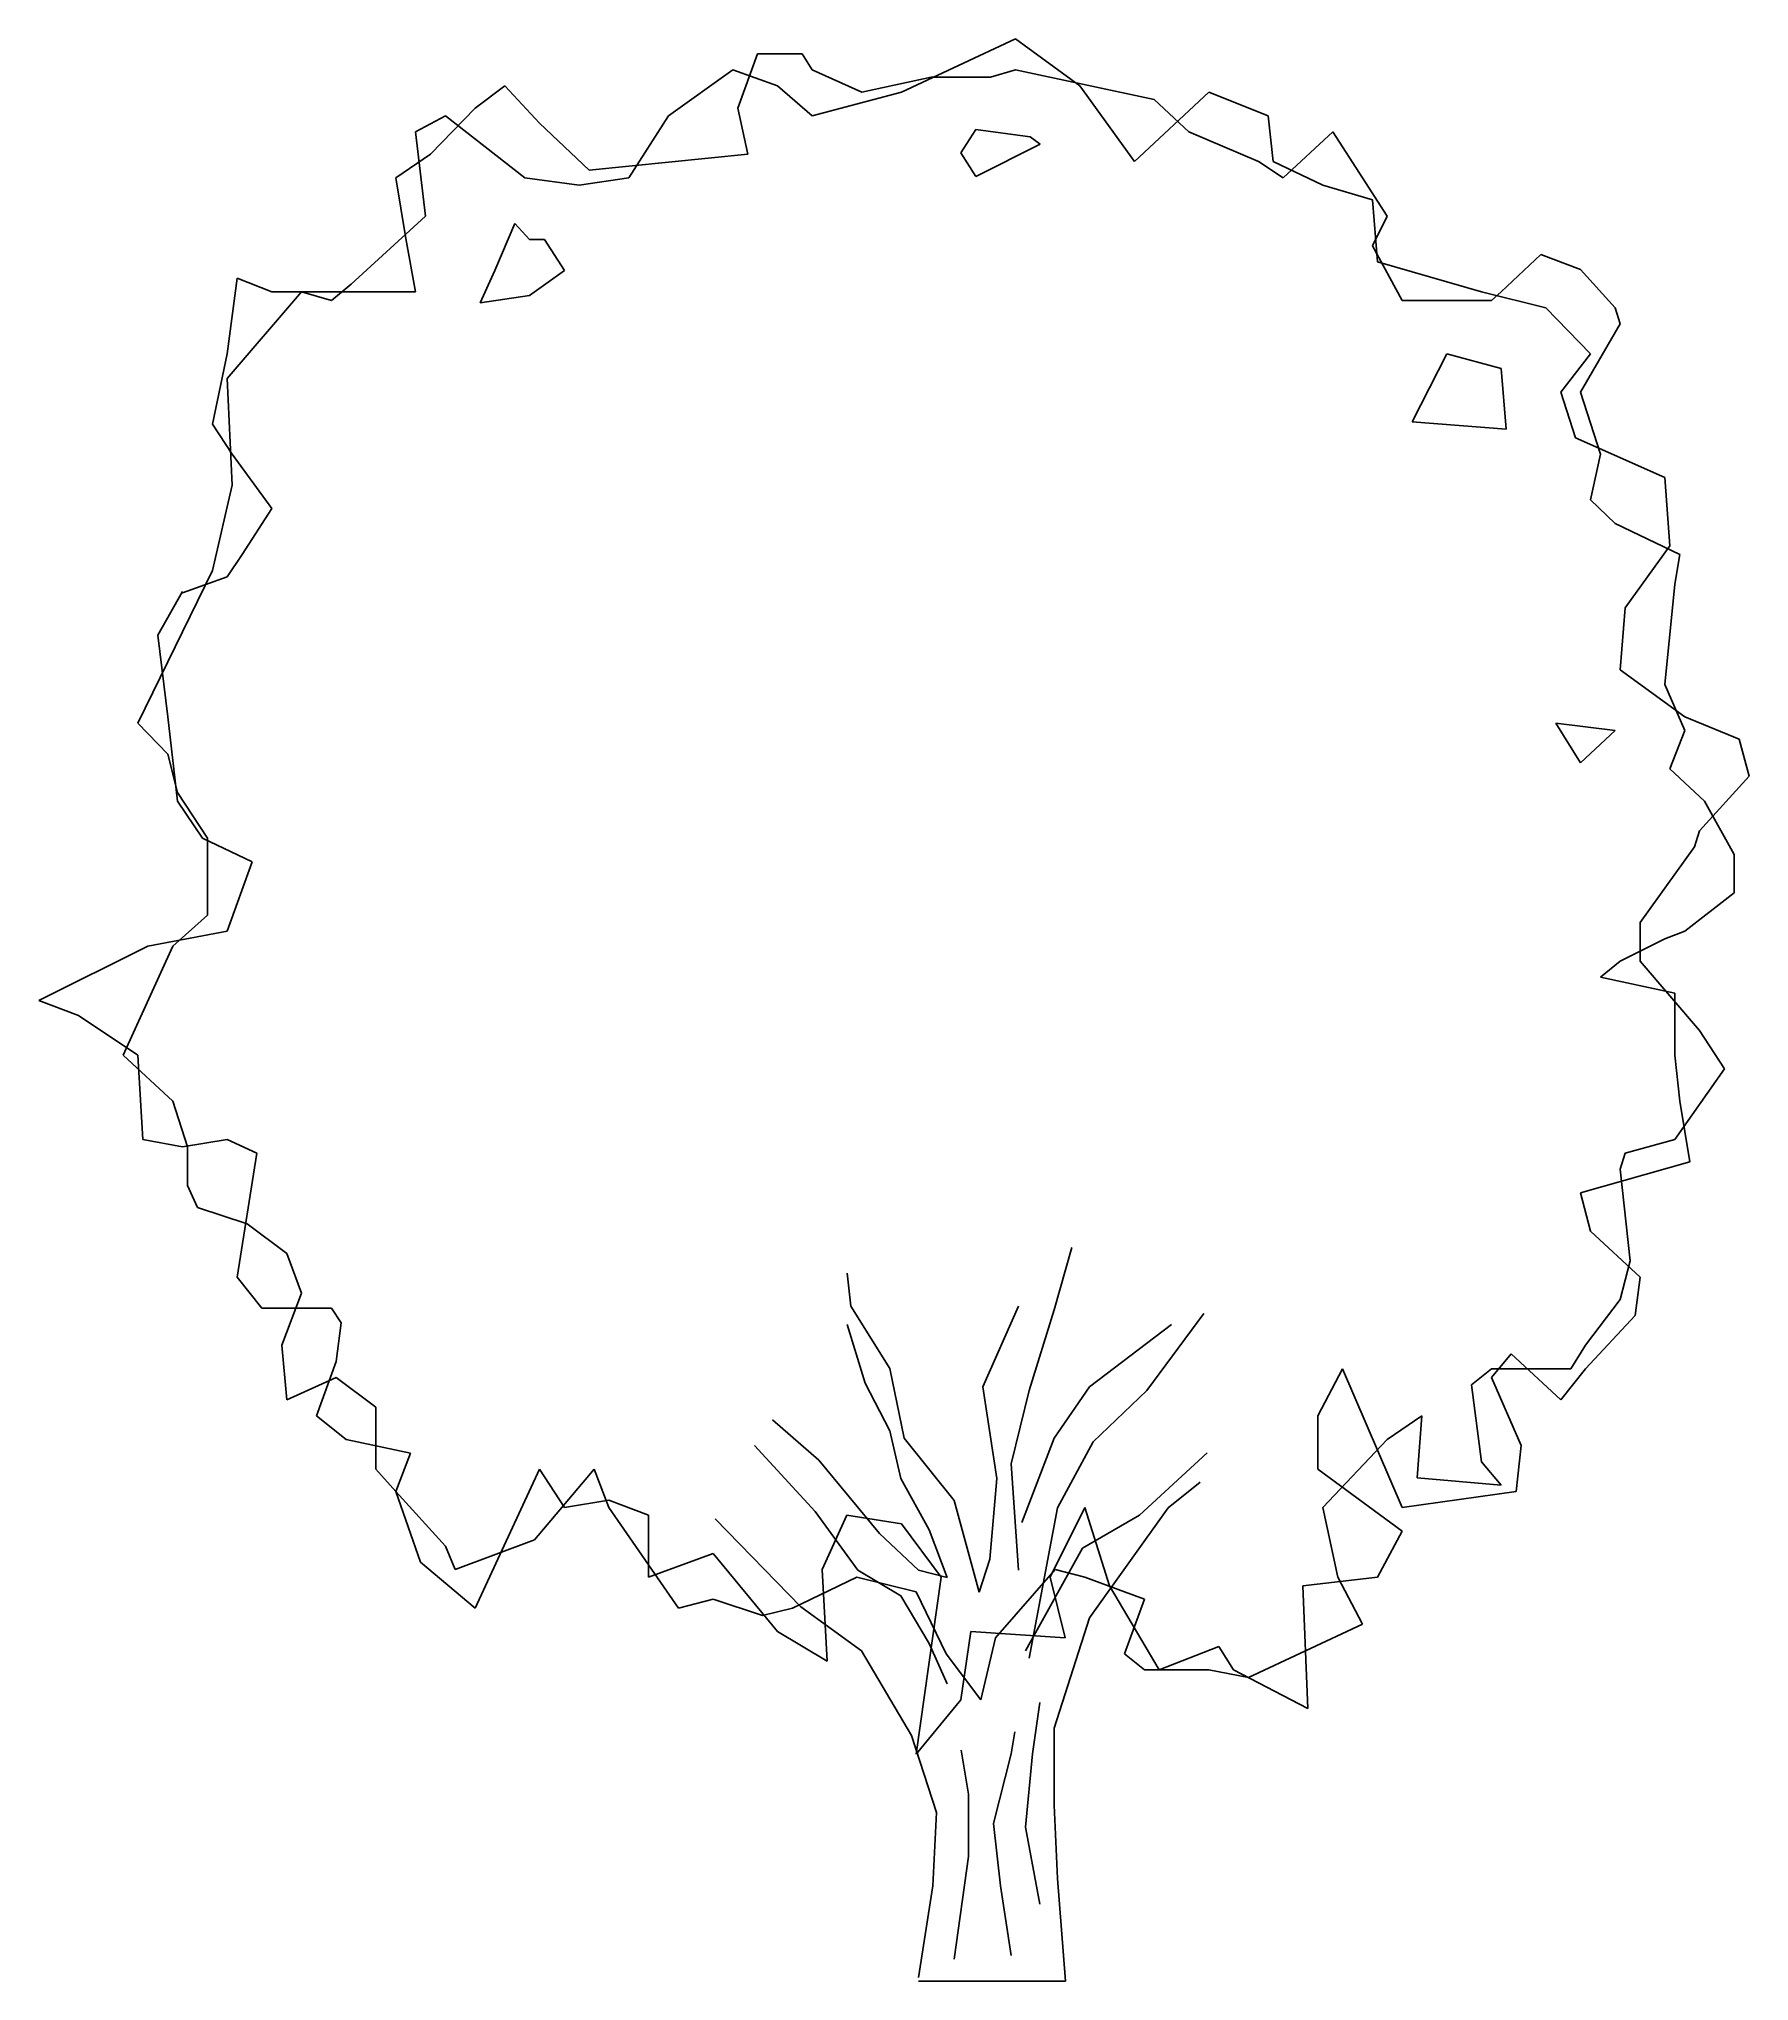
# Model space of a CAD drawing. Extents: x 334316 to 335189, y 67484 to 68475.
import ezdxf

# ---------------------------------------------------------------- set-up
doc = ezdxf.new("R2010")
doc.units = 0
doc.header["$MEASUREMENT"] = 0
doc.layers.get('0').update_dxf_attribs({"linetype": 'CONTINUOUS'})

msp = doc.modelspace()

# ---------------------------------------------------------------- linework, layer by layer
at = {"color": 7, "linetype": 'CONTINUOUS'}
for p, q in [((334756.03, 68448.26), (334814.25, 68475.47)), ((334814.25, 68475.47), (334847.16, 68451.42)), ((334672.5, 68440.03), (334682.62, 68467.88)), ((334682.62, 68467.88), (334705.41, 68467.88)), ((334705.41, 68467.88), (334710.47, 68459.65)), ((334637.06, 68436.23), (334669.97, 68459.65)), ((334669.97, 68459.65), (334692.75, 68451.42)), ((334710.47, 68459.65), (334735.78, 68448.26)), ((334735.78, 68448.26), (334771.22, 68455.85)), ((334771.22, 68455.85), (334801.59, 68455.85)), ((334801.59, 68455.85), (334814.25, 68459.65)), ((334814.25, 68459.65), (334885.12, 68444.46)), ((334538.34, 68440.03), (334553.53, 68451.42)), ((334553.53, 68451.42), (334571.25, 68432.44)), ((334692.75, 68451.42), (334710.47, 68436.23)), ((334710.47, 68436.23), (334756.03, 68448.26)), ((334847.16, 68451.42), (334875, 68412.82)), ((334875, 68412.82), (334912.97, 68448.26)), ((334885.12, 68444.46), (334902.84, 68428.01)), ((334912.97, 68448.26), (334943.34, 68436.23)), ((334507.97, 68428.01), (334523.16, 68436.23)), ((334515.56, 68416.62), (334538.34, 68440.03)), ((334523.16, 68436.23), (334563.66, 68404.59)), ((334616.81, 68404.59), (334637.06, 68436.23)), ((334677.56, 68416.62), (334672.5, 68440.03)), ((334943.34, 68436.23), (334945.88, 68412.82)), ((334513.03, 68384.98), (334507.97, 68428.01)), ((334571.25, 68432.44), (334596.56, 68408.39)), ((334794, 68429.27), (334786.41, 68417.25)), ((334821.84, 68425.48), (334794, 68429.27)), ((334826.91, 68421.68), (334821.84, 68425.48)), ((334902.84, 68428.01), (334938.28, 68412.82)), ((334950.94, 68404.59), (334976.25, 68428.01)), ((334976.25, 68428.01), (334991.44, 68404.59)), ((334497.84, 68404.59), (334515.56, 68416.62)), ((334596.56, 68408.39), (334677.56, 68416.62)), ((334786.41, 68417.25), (334794, 68405.23)), ((334794, 68405.23), (334826.91, 68421.68)), ((334502.91, 68373.59), (334497.84, 68404.59)), ((334563.66, 68404.59), (334591.5, 68400.8)), ((334591.5, 68400.8), (334616.81, 68404.59)), ((334938.28, 68412.82), (334950.94, 68404.59)), ((334945.88, 68412.82), (334971.19, 68400.8)), ((334991.44, 68404.59), (335004.09, 68384.98)), ((334971.19, 68400.8), (334996.5, 68393.2)), ((334475.06, 68350.17), (334513.03, 68384.98)), ((334996.5, 68393.2), (334999.03, 68361.56)), ((335004.09, 68384.98), (334996.5, 68369.79)), ((334558.59, 68381.18), (334548.47, 68357.13)), ((334566.19, 68372.95), (334558.59, 68381.18)), ((334507.97, 68346.38), (334502.91, 68373.59)), ((334573.78, 68372.95), (334566.19, 68372.95)), ((334583.91, 68357.13), (334573.78, 68372.95)), ((334996.5, 68369.79), (335011.69, 68341.95)), ((335062.31, 68346.38), (335082.56, 68365.36)), ((335082.56, 68365.36), (335102.81, 68357.77)), ((334548.47, 68357.13), (334540.88, 68340.68)), ((334566.19, 68344.48), (334583.91, 68357.13)), ((334999.03, 68361.56), (335052.19, 68346.38)), ((335102.81, 68357.77), (335120.53, 68338.15)), ((334411.78, 68314.73), (334416.84, 68353.34)), ((334411.78, 68302.08), (334449.75, 68346.38)), ((334416.84, 68353.34), (334434.56, 68346.38)), ((334434.56, 68346.38), (334487.72, 68346.38)), ((334449.75, 68346.38), (334464.94, 68341.95)), ((334464.94, 68341.95), (334475.06, 68350.17)), ((334487.72, 68346.38), (334507.97, 68346.38)), ((334540.88, 68340.68), (334566.19, 68344.48)), ((335052.19, 68346.38), (335085.09, 68338.15)), ((335057.25, 68341.95), (335062.31, 68346.38)), ((335011.69, 68341.95), (335057.25, 68341.95)), ((335085.09, 68338.15), (335107.88, 68314.73)), ((335120.53, 68338.15), (335123.06, 68329.92)), ((335123.06, 68329.92), (335102.81, 68295.12)), ((334404.19, 68278.66), (334411.78, 68314.73)), ((335034.47, 68314.73), (335016.75, 68279.93)), ((335062.31, 68307.14), (335034.47, 68314.73)), ((335107.88, 68314.73), (335092.69, 68295.12)), ((335064.84, 68276.13), (335062.31, 68307.14)), ((334414.31, 68247.66), (334411.78, 68302.08)), ((335092.69, 68295.12), (335100.28, 68271.7)), ((335102.81, 68295.12), (335112.94, 68263.48)), ((334414.31, 68263.48), (334404.19, 68278.66)), ((335016.75, 68279.93), (335064.84, 68276.13)), ((335100.28, 68271.7), (335145.84, 68251.45)), ((334434.56, 68235.63), (334414.31, 68263.48)), ((335112.94, 68263.48), (335107.88, 68240.06)), ((334404.19, 68203.99), (334414.31, 68247.66)), ((335145.84, 68251.45), (335148.38, 68216.65)), ((334419.38, 68212.22), (334434.56, 68235.63)), ((335107.88, 68240.06), (335120.53, 68228.04)), ((335120.53, 68228.04), (335153.44, 68212.22)), ((335148.38, 68216.65), (335125.59, 68185.01)), ((334411.78, 68200.83), (334419.38, 68212.22)), ((335153.44, 68212.22), (335150.91, 68197.03)), ((334366.22, 68126.16), (334404.19, 68203.99)), ((334389, 68192.6), (334411.78, 68200.83)), ((335150.91, 68197.03), (335145.84, 68145.77)), ((334376.34, 68171.09), (334389, 68193.23)), ((335125.59, 68185.01), (335123.06, 68153.37)), ((334381.41, 68129.32), (334376.34, 68171.09)), ((335123.06, 68153.37), (335155.97, 68129.32)), ((335145.84, 68145.77), (335155.97, 68122.36)), ((334386.47, 68086.29), (334381.41, 68129.32)), ((335155.97, 68129.32), (335183.81, 68117.93)), ((334381.41, 68110.34), (334366.22, 68126.16)), ((335090.16, 68126.16), (335102.81, 68105.91)), ((335120.53, 68122.36), (335090.16, 68126.16)), ((335102.81, 68105.91), (335120.53, 68122.36)), ((335155.97, 68122.36), (335148.38, 68102.74)), ((335183.81, 68117.93), (335188.88, 68098.95)), ((334386.47, 68090.72), (334381.41, 68110.34)), ((335148.38, 68102.74), (335166.09, 68086.29)), ((335188.88, 68098.95), (335163.56, 68071.1)), ((334401.66, 68067.3), (334386.47, 68090.72)), ((334399.12, 68067.3), (334386.47, 68086.29)), ((335166.09, 68086.29), (335181.28, 68059.08)), ((334424.44, 68055.28), (334399.12, 68067.3)), ((334401.66, 68028.07), (334401.66, 68067.3)), ((335163.56, 68071.1), (335161.03, 68062.88)), ((335161.03, 68062.88), (335133.19, 68024.27)), ((335181.28, 68059.08), (335181.28, 68039.46)), ((334411.78, 68019.84), (334424.44, 68055.28)), ((335181.28, 68039.46), (335155.97, 68019.84)), ((334383.94, 68012.25), (334401.66, 68028.07)), ((334371.28, 68012.25), (334411.78, 68019.84)), ((335133.19, 68024.27), (335133.19, 68004.66)), ((335155.97, 68019.84), (335145.84, 68016.05)), ((334315.59, 67984.41), (334371.28, 68012.25)), ((334358.62, 67956.56), (334383.94, 68012.25)), ((335145.84, 68016.05), (335123.06, 68004.66)), ((335123.06, 68004.66), (335112.94, 67996.43)), ((335133.19, 68004.66), (335163.56, 67969.22)), ((335112.94, 67996.43), (335150.91, 67988.2)), ((335150.91, 67988.2), (335150.91, 67956.56)), ((334335.84, 67976.81), (334315.59, 67984.41)), ((334366.22, 67956.56), (334335.84, 67976.81)), ((335163.56, 67969.22), (335176.22, 67949.6)), ((334383.94, 67933.15), (334358.62, 67956.56)), ((334368.75, 67913.53), (334366.22, 67956.56)), ((335150.91, 67956.56), (335153.44, 67933.15)), ((335176.22, 67949.6), (335150.91, 67913.53)), ((334391.53, 67909.73), (334383.94, 67933.15)), ((335153.44, 67933.15), (335158.5, 67902.14)), ((334389, 67909.73), (334368.75, 67913.53)), ((334411.78, 67913.53), (334389, 67909.73)), ((334391.53, 67890.12), (334391.53, 67909.73)), ((334426.97, 67906.57), (334411.78, 67913.53)), ((335150.91, 67913.53), (335125.59, 67906.57)), ((334416.84, 67843.29), (334426.97, 67906.57)), ((335158.5, 67902.14), (335102.81, 67886.32)), ((335125.59, 67906.57), (335123.06, 67898.34)), ((335123.06, 67898.34), (335128.12, 67851.52)), ((334396.59, 67878.73), (334391.53, 67890.12)), ((334421.91, 67870.5), (334396.59, 67878.73)), ((335102.81, 67886.32), (335107.88, 67866.7)), ((334442.16, 67855.31), (334421.91, 67870.5)), ((335107.88, 67866.7), (335133.19, 67843.29)), ((334449.75, 67835.06), (334442.16, 67855.31)), ((334833.94, 67826.6), (334843.03, 67858.45)), ((335128.12, 67851.52), (335123.06, 67831.9)), ((334429.5, 67827.47), (334416.84, 67843.29)), ((334730.19, 67828.48), (334728.38, 67845.34)), ((335133.19, 67843.29), (335130.66, 67823.67)), ((334439.62, 67808.48), (334449.75, 67835.06)), ((335123.06, 67831.9), (335105.34, 67808.48)), ((334464.94, 67827.47), (334429.5, 67827.47)), ((334470, 67819.88), (334464.94, 67827.47)), ((334467.47, 67800.26), (334470, 67819.88)), ((334728.38, 67819.11), (334737.47, 67789.14)), ((334750.19, 67796.63), (334730.19, 67828.48)), ((334815.72, 67828.48), (334797.53, 67787.27)), ((334821.19, 67785.39), (334833.94, 67826.6)), ((334894, 67819.11), (334852.12, 67787.27)), ((334881.25, 67785.39), (334910.38, 67824.73)), ((335130.66, 67823.67), (335105.34, 67796.46)), ((334442.16, 67780.64), (334439.62, 67808.48)), ((334457.34, 67772.41), (334467.47, 67800.26)), ((335067.38, 67804.05), (335057.25, 67792.03)), ((335092.69, 67780.64), (335067.38, 67804.05)), ((335105.34, 67808.48), (335097.75, 67796.46)), ((334467.47, 67792.03), (334442.16, 67780.64)), ((334487.72, 67776.84), (334467.47, 67792.03)), ((334737.47, 67789.14), (334750.19, 67764.79)), ((334757.47, 67761.04), (334750.19, 67796.63)), ((334981.31, 67796.46), (334968.66, 67772.41)), ((335011.69, 67725.59), (334981.31, 67796.46)), ((335057.25, 67796.46), (335047.12, 67788.23)), ((335059.78, 67796.46), (335057.25, 67796.46)), ((335057.25, 67792.03), (335072.44, 67757.23)), ((335097.75, 67796.46), (335059.78, 67796.46)), ((335105.34, 67796.46), (335092.69, 67780.64)), ((334797.53, 67787.27), (334804.81, 67740.44)), ((334812.09, 67747.93), (334821.19, 67785.39)), ((334852.12, 67787.27), (334833.94, 67761.04)), ((334853.94, 67759.16), (334881.25, 67785.39)), ((335047.12, 67788.23), (335052.19, 67749)), ((334472.53, 67760.39), (334457.34, 67772.41)), ((334487.72, 67745.2), (334487.72, 67776.84)), ((334713.81, 67749.8), (334690.12, 67770.41)), ((334968.66, 67772.41), (334968.66, 67745.2)), ((335021.81, 67772.41), (335004.09, 67760.39)), ((335019.28, 67740.77), (335021.81, 67772.41)), ((334505.44, 67753.43), (334472.53, 67760.39)), ((334750.19, 67764.79), (334755.66, 67740.44)), ((334782.97, 67729.2), (334757.47, 67761.04)), ((334833.94, 67761.04), (334817.56, 67717.96)), ((335004.09, 67760.39), (334971.19, 67725.59)), ((334497.84, 67733.81), (334505.44, 67753.43)), ((334681.03, 67757.3), (334711.97, 67723.58)), ((334744.75, 67712.34), (334713.81, 67749.8)), ((334835.75, 67725.45), (334853.94, 67759.16)), ((334877.62, 67721.7), (334912.19, 67753.55)), ((335072.44, 67757.23), (335069.91, 67733.81)), ((334497.84, 67733.81), (334487.72, 67745.2)), ((334571.25, 67745.2), (334538.34, 67674.33)), ((334599.09, 67745.2), (334568.72, 67709.13)), ((334583.91, 67725.59), (334571.25, 67745.2)), ((334606.69, 67725.59), (334599.09, 67745.2)), ((334755.66, 67740.44), (334770.22, 67714.21)), ((334804.81, 67740.44), (334801.16, 67699.23)), ((334815.72, 67693.61), (334812.09, 67747.93)), ((334968.66, 67745.2), (335011.69, 67713.56)), ((335062.31, 67736.98), (335019.28, 67740.77)), ((335052.19, 67749), (335062.31, 67736.98)), ((334510.5, 67697.74), (334497.84, 67733.81)), ((334523.16, 67705.97), (334497.84, 67733.81)), ((334892.19, 67725.45), (334908.56, 67738.56)), ((335069.91, 67733.81), (335011.69, 67725.59)), ((334606.69, 67729.38), (334583.91, 67725.59)), ((334626.94, 67721.79), (334606.69, 67729.38)), ((334642.12, 67674.33), (334606.69, 67725.59)), ((334626.94, 67690.15), (334626.94, 67721.79)), ((334704.69, 67674.88), (334661, 67719.84)), ((334711.97, 67723.58), (334733.81, 67693.61)), ((334728.19, 67721.79), (334715.53, 67693.95)), ((334756.03, 67717.36), (334728.19, 67721.79)), ((334795.72, 67682.37), (334782.97, 67729.2)), ((334821.19, 67648.66), (334835.75, 67725.45)), ((334849.69, 67725.59), (334831.97, 67690.15)), ((334848.5, 67704.84), (334877.62, 67721.7)), ((334862.34, 67685.72), (334849.69, 67725.59)), ((334852.12, 67669.26), (334892.19, 67725.45)), ((334971.19, 67725.59), (334978.78, 67690.15)), ((334764.75, 67693.61), (334744.75, 67712.34)), ((334776.28, 67690.15), (334756.03, 67717.36)), ((334770.22, 67714.21), (334779.31, 67689.86)), ((335011.69, 67713.56), (334999.03, 67690.15)), ((334528.22, 67693.95), (334523.16, 67705.97)), ((334568.72, 67709.13), (334528.22, 67693.95)), ((334659.84, 67702.17), (334626.94, 67690.15)), ((334692.75, 67662.3), (334659.84, 67702.17)), ((334819.38, 67652.4), (334848.5, 67704.84)), ((334538.34, 67674.33), (334510.5, 67697.74)), ((334733.25, 67690.15), (334700.34, 67674.33)), ((334715.53, 67693.95), (334718.06, 67647.12)), ((334763.62, 67682.55), (334733.25, 67690.15)), ((334733.81, 67693.61), (334755.66, 67680.5)), ((334763.62, 67599.66), (334776.28, 67690.15)), ((334779.31, 67689.86), (334764.75, 67693.61)), ((334801.16, 67699.23), (334795.72, 67682.37)), ((334834.5, 67693.95), (334804.12, 67659.14)), ((334831.97, 67690.15), (334839.56, 67659.14)), ((334849.69, 67690.15), (334834.5, 67693.95)), ((334869.94, 67682.55), (334849.69, 67690.15)), ((334999.03, 67690.15), (334961.06, 67685.72)), ((334978.78, 67690.15), (334991.44, 67666.1)), ((334755.66, 67680.5), (334770.22, 67656.15)), ((334778.81, 67650.91), (334763.62, 67682.55)), ((334887.66, 67642.69), (334862.34, 67685.72)), ((334880.06, 67678.76), (334869.94, 67682.55)), ((334961.06, 67685.72), (334963.59, 67623.07)), ((334659.84, 67678.76), (334642.12, 67674.33)), ((334685.16, 67670.53), (334659.84, 67678.76)), ((334700.34, 67674.33), (334685.16, 67670.53)), ((334735.66, 67652.4), (334704.69, 67674.88)), ((334869.94, 67650.91), (334880.06, 67678.76)), ((334718.06, 67647.12), (334692.75, 67662.3)), ((334791.47, 67662.3), (334786.41, 67627.5)), ((334839.56, 67659.14), (334791.47, 67662.3)), ((334833.94, 67613.06), (334852.12, 67669.26)), ((334991.44, 67666.1), (334933.22, 67638.89)), ((334761.12, 67609.32), (334735.66, 67652.4)), ((334770.22, 67656.15), (334779.31, 67635.54)), ((334796.53, 67627.5), (334778.81, 67650.91)), ((334804.12, 67659.14), (334796.53, 67627.5)), ((334880.06, 67642.69), (334869.94, 67650.91)), ((334918.03, 67654.71), (334887.66, 67642.69)), ((334925.62, 67642.69), (334918.03, 67654.71)), ((334912.97, 67642.69), (334880.06, 67642.69)), ((334933.22, 67638.89), (334912.97, 67642.69)), ((334963.59, 67623.07), (334925.62, 67642.69)), ((334786.41, 67627.5), (334763.62, 67599.66)), ((334823, 67599.95), (334826.66, 67626.17)), ((334812.09, 67599.95), (334813.91, 67611.19)), ((334833.94, 67573.73), (334833.94, 67613.06)), ((334773.88, 67569.98), (334761.12, 67609.32)), ((334790.25, 67579.34), (334786.59, 67601.83)), ((334803, 67564.36), (334812.09, 67599.95)), ((334819.38, 67562.49), (334823, 67599.95)), ((334790.25, 67547.5), (334790.25, 67579.34)), ((334835.75, 67536.27), (334833.94, 67573.73)), ((334772.03, 67532.52), (334773.88, 67569.98)), ((334806.62, 67532.52), (334803, 67564.36)), ((334826.66, 67523.16), (334819.38, 67562.49)), ((334782.97, 67495.05), (334790.25, 67547.5)), ((334764.75, 67485.69), (334772.03, 67532.52)), ((334812.09, 67496.93), (334806.62, 67532.52)), ((334839.75, 67483.82), (334835.75, 67536.27)), ((334764.75, 67483.82), (334839.75, 67483.82))]:
    msp.add_line(p, q, dxfattribs=at)

doc.saveas('drawing.dxf')
